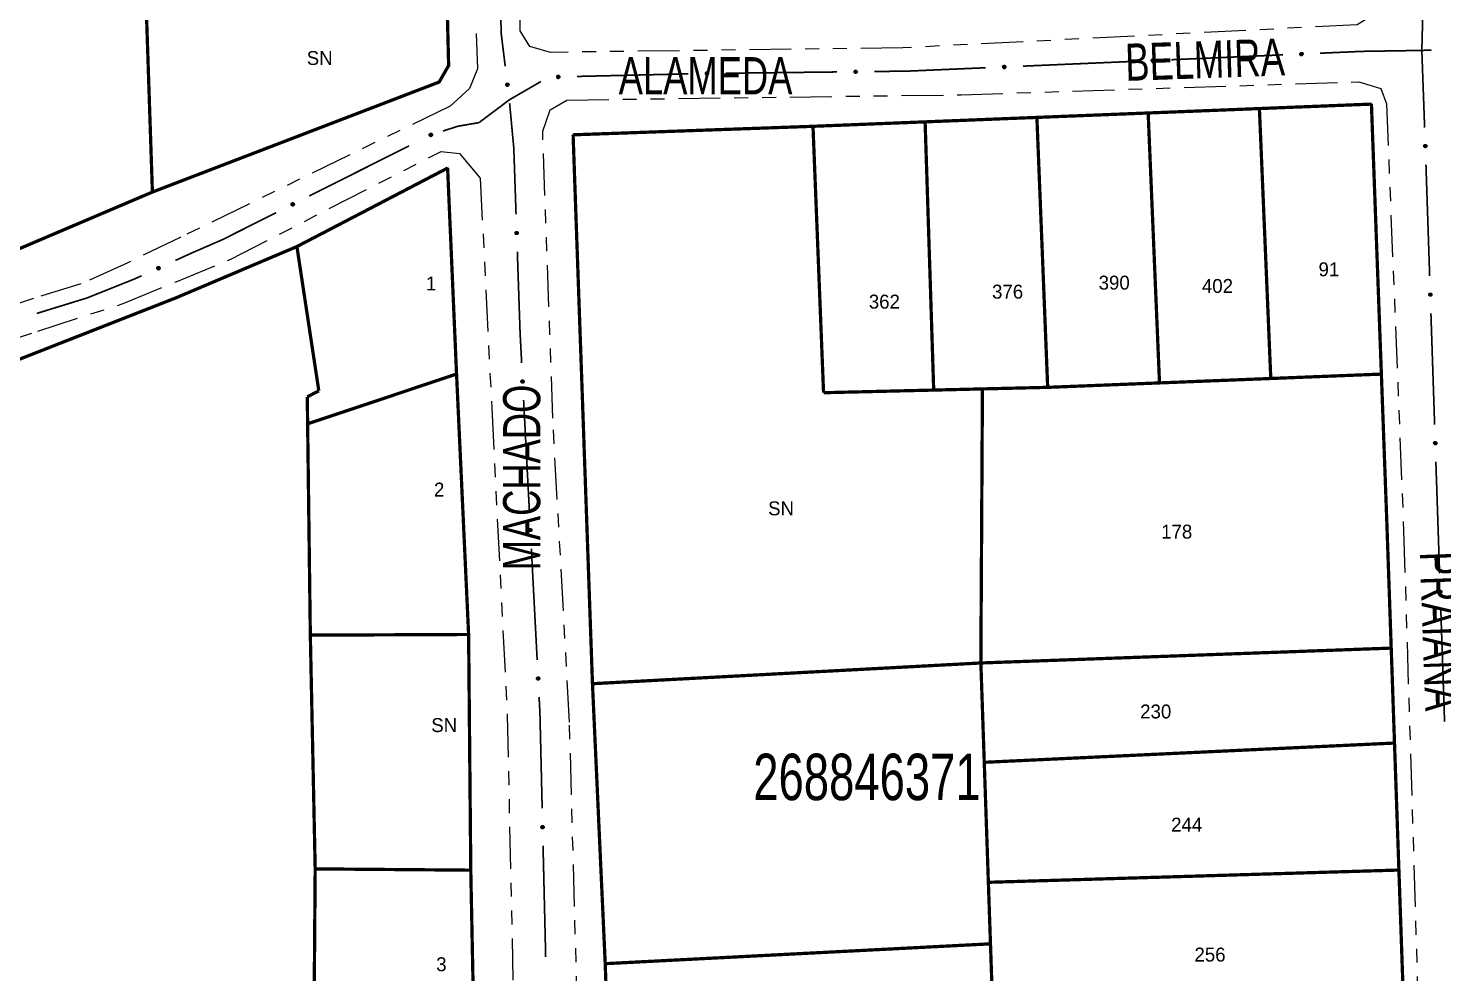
# Model space of a CAD drawing. Extents: x 205807 to 207855, y 4874692 to 4876446.
# Drawn here: x 206106 to 206258.1, y 4875666.2 to 4875767.8 of the extents above; entities that cross this region are included whole.
import ezdxf
from ezdxf.enums import TextEntityAlignment as Align

# ---------------------------------------------------------------- set-up
doc = ezdxf.new("R2010")
doc.units = 0
doc.header["$LTSCALE"] = 1.5
doc.header["$MEASUREMENT"] = 0
doc.linetypes.add('TRACO_25', pattern=[8, 3, -1, 1, -1, 1, -1])
for name, color, linetype in [('CD_MALHA_LOTES', 7, 'CONTINUOUS'), ('CD_TXT_QUADRA', 7, 'CONTINUOUS'), ('RU-QUADRA', 210, 'CONTINUOUS'), ('SV-EIXO-RUA-N-PAV', 6, 'CONTINUOUS'), ('SV-RUA-NAO-PAV', 7, 'CONTINUOUS'), ('SV-TXT-RUA-N-PAV', 7, 'CONTINUOUS'), ('Th_NmrPort', 1, 'CONTINUOUS')]:
    doc.layers.add(name, color=color, linetype=linetype)
doc.styles.add('ARIAL', font='ARIAL.SHX')

msp = doc.modelspace()

# ---------------------------------------------------------------- linework, layer by layer
at = {"layer": 'CD_MALHA_LOTES', "linetype": 'Continuous', "const_width": 0.35, "flags": 128}
for points in [[(206119.320494, 4875750.214521), (206150.171825, 4875762.052282), (206151.19313, 4875763.82789), (206150.984742, 4875772.294215)], [(206118.638946, 4875770.665613), (206119.320494, 4875750.214521)], [(206214.48461, 4875758.24867), (206226.456952, 4875758.724909)], [(206226.456952, 4875758.724909), (206238.425545, 4875759.200998)], [(206227.676951, 4875729.673945), (206226.456952, 4875758.724909)], [(206238.425545, 4875759.200998), (206250.478416, 4875759.680439)], [(206239.64997, 4875730.149595), (206238.425545, 4875759.200998)], [(206250.478416, 4875759.680439), (206251.548456, 4875730.622283)], [(206164.58472, 4875756.375227), (206190.395829, 4875757.290462)], [(206190.395829, 4875757.290462), (206202.459074, 4875757.770316)], [(206191.532007, 4875728.618691), (206190.395829, 4875757.290462)], [(206202.459074, 4875757.770316), (206214.48461, 4875758.24867)], [(206203.382523, 4875728.902396), (206202.459074, 4875757.770316)], [(206215.645609, 4875729.195978), (206214.48461, 4875758.24867)], [(206166.668172, 4875697.300859), (206164.58472, 4875756.375227)], [(206134.869237, 4875744.348558), (206151.08224, 4875752.797536)], [(206151.08224, 4875752.797536), (206152.044547, 4875730.627893)], [(206119.320494, 4875750.214521), (206104.922575, 4875744.083114)], [(206060.90517, 4875720.192809), (206100.859491, 4875730.591392), (206121.833457, 4875738.820981), (206134.869237, 4875744.348558)], [(206137.22658, 4875728.819089), (206134.869237, 4875744.348558)], [(206136.021554, 4875725.270223), (206152.044547, 4875730.627893)], [(206152.044547, 4875730.627893), (206153.342571, 4875702.596802)], [(206239.64997, 4875730.149595), (206227.676951, 4875729.673945)], [(206251.548456, 4875730.622283), (206239.64997, 4875730.149595)], [(206251.548456, 4875730.622283), (206252.11467, 4875715.246105)], [(206135.984366, 4875728.174698), (206137.22658, 4875728.819089)], [(206203.382523, 4875728.902396), (206191.532007, 4875728.618691)], [(206208.624554, 4875729.027892), (206203.382523, 4875728.902396)], [(206208.456252, 4875699.531268), (206208.624554, 4875729.027892)], [(206208.624554, 4875729.027892), (206215.645609, 4875729.195978)], [(206227.676951, 4875729.673945), (206215.645609, 4875729.195978)], [(206136.021554, 4875725.270223), (206135.984366, 4875728.174698)], [(206136.312739, 4875702.528392), (206136.021554, 4875725.270223)], [(206252.11467, 4875715.246105), (206252.351888, 4875708.503226), (206252.607131, 4875701.13204)], [(206136.312739, 4875702.528392), (206153.342571, 4875702.596802)], [(206136.834541, 4875677.370325), (206136.312739, 4875702.528392)], [(206153.342571, 4875702.596802), (206153.575698, 4875677.231455)], [(206252.607131, 4875701.13204), (206208.456252, 4875699.531268)], [(206252.607131, 4875701.13204), (206252.960994, 4875690.912841)], [(206166.668172, 4875697.300859), (206208.456252, 4875699.531268)], [(206208.82216, 4875688.840262), (206208.456252, 4875699.531268)], [(206168.040344, 4875667.169131), (206166.668172, 4875697.300859)], [(206208.82216, 4875688.840262), (206252.960994, 4875690.912841)], [(206252.960994, 4875690.912841), (206253.434299, 4875677.244248)], [(206209.264186, 4875675.925264), (206208.82216, 4875688.840262)], [(206136.646247, 4875652.976663), (206136.834541, 4875677.370325)], [(206136.834541, 4875677.370325), (206153.575698, 4875677.231455)], [(206153.575698, 4875677.231455), (206154.057404, 4875653.055329)], [(206209.264186, 4875675.925264), (206253.434299, 4875677.244248)], [(206253.434299, 4875677.244248), (206253.899395, 4875663.812715)], [(206209.490803, 4875669.304028), (206209.264186, 4875675.925264)], [(206168.040344, 4875667.169131), (206209.490803, 4875669.304028)], [(206209.721286, 4875662.569853), (206209.490803, 4875669.304028)], [(206169.102374, 4875637.342458), (206168.040344, 4875667.169131)]]:
    msp.add_lwpolyline(points, dxfattribs=at)
at = {"layer": 'RU-QUADRA', "linetype": 'Continuous', "const_width": 0.18, "flags": 128}
for points in [[(206046.741156, 4875791.189787), (206064.114858, 4875733.888675), (206082.82803, 4875738.639739), (206091.459368, 4875740.240719), (206096.02399, 4875741.352863), (206104.922575, 4875744.083114), (206119.320494, 4875750.214521), (206150.171825, 4875762.052282), (206151.19313, 4875763.82789), (206150.984742, 4875772.294215)], [(206254.50237, 4875650.571383), (206253.434299, 4875677.244248), (206252.351888, 4875708.503226), (206252.11467, 4875715.246105), (206251.548456, 4875730.622283), (206250.478416, 4875759.680439), (206238.425545, 4875759.200998), (206226.456952, 4875758.724909), (206202.459074, 4875757.770316), (206190.395829, 4875757.290462), (206164.58472, 4875756.375227), (206166.668172, 4875697.300859), (206168.040344, 4875667.169131), (206169.102374, 4875637.342458)], [(206100.859491, 4875730.591392), (206121.833457, 4875738.820981), (206134.869237, 4875744.348558), (206151.08224, 4875752.797536), (206152.044547, 4875730.627893), (206153.342571, 4875702.596802), (206153.575698, 4875677.231455), (206154.057404, 4875653.055329), (206154.558109, 4875627.925653), (206155.956817, 4875603.914082), (206156.328089, 4875594.532211), (206157.045344, 4875578.959749), (206138.234843, 4875578.084842), (206026.392565, 4875571.960493)]]:
    msp.add_lwpolyline(points, dxfattribs=at)
at = {"layer": 'SV-EIXO-RUA-N-PAV', "const_width": 0.18}
for points in [[(206156.847168, 4875767.31151), (206156.653385, 4875775.724924)], [(206255.997687, 4875769.154581), (206255.919792, 4875766.155593)], [(206156.917718, 4875766.73143), (206156.847168, 4875767.31151)], [(206157.279914, 4875763.753375), (206156.917718, 4875766.73143)], [(206228.962431, 4875764.455215), (206240.950855, 4875764.98218)], [(206244.946996, 4875765.157835), (206248.943138, 4875765.33349)], [(206248.943138, 4875765.33349), (206249.46027, 4875765.356219)], [(206249.46027, 4875765.356219), (206254.94193, 4875765.444365)], [(206254.94193, 4875765.444365), (206255.901719, 4875765.459793)], [(206255.919792, 4875766.155593), (206255.901719, 4875765.459793)], [(206255.901719, 4875765.459793), (206256.941289, 4875765.492594)], [(206255.901719, 4875765.459793), (206256.201666, 4875757.161246)], [(206200.563175, 4875763.230259), (206208.98101, 4875763.593344)], [(206212.977295, 4875763.765715), (206224.966148, 4875764.282829)], [(206157.719524, 4875760.138803), (206161.122487, 4875762.11127)], [(206164.994015, 4875762.657016), (206176.990771, 4875762.936014)], [(206180.99018, 4875763.001), (206192.989357, 4875763.141552)], [(206196.989082, 4875763.188402), (206199.988877, 4875763.22354)], [(206199.988877, 4875763.22354), (206200.563175, 4875763.230259)], [(206154.468482, 4875757.689876), (206157.66624, 4875760.098666)], [(206157.66624, 4875760.098666), (206157.719524, 4875760.138803)], [(206158.204166, 4875754.95313), (206157.752911, 4875759.781566)], [(206151.538328, 4875757.088118), (206152.213675, 4875757.303338)], [(206152.213675, 4875757.303338), (206153.486299, 4875757.521502)], [(206153.486299, 4875757.521502), (206154.468482, 4875757.689876)], [(206150.58554, 4875756.784482), (206151.538328, 4875757.088118)], [(206136.209946, 4875749.795399), (206146.930721, 4875755.186593)], [(206158.209291, 4875754.802694), (206158.204166, 4875754.95313)], [(206158.447595, 4875747.806752), (206158.209291, 4875754.802694)], [(206256.344482, 4875753.163799), (206256.744815, 4875741.170478)], [(206126.863205, 4875745.09517), (206132.636354, 4875747.998334)], [(206126.369754, 4875744.880843), (206126.863205, 4875745.09517)], [(206121.797126, 4875742.858589), (206123.618502, 4875743.68478)], [(206123.618502, 4875743.68478), (206123.674264, 4875743.710074)], [(206123.674264, 4875743.710074), (206126.369754, 4875744.880843)], [(206158.882666, 4875735.034329), (206158.583769, 4875743.809071)], [(206112.271384, 4875738.813922), (206117.240141, 4875740.801426)], [(206117.240141, 4875740.801426), (206117.425228, 4875740.87546)], [(206117.425228, 4875740.87546), (206118.154375, 4875741.206207)], [(206107.053117, 4875737.203346), (206111.651742, 4875738.622675)], [(206111.651742, 4875738.622675), (206112.271384, 4875738.813922)], [(206106.875285, 4875737.14447), (206107.053117, 4875737.203346)], [(206256.878259, 4875737.172705), (206257.278593, 4875725.179384)], [(206158.894142, 4875734.814459), (206158.882666, 4875735.034329)], [(206159.050512, 4875731.818537), (206158.894142, 4875734.814459)], [(206159.88449, 4875715.840287), (206159.259007, 4875727.823975)], [(206257.412037, 4875721.181611), (206257.812371, 4875709.188291)], [(206160.718467, 4875699.862037), (206160.092984, 4875711.845724)], [(206257.945815, 4875705.190517), (206258.012537, 4875703.19163)], [(206258.012537, 4875703.19163), (206258.014686, 4875703.127264)], [(206258.014686, 4875703.127264), (206258.347198, 4875693.197232)], [(206161.015092, 4875694.178978), (206160.926962, 4875695.867474)], [(206161.022376, 4875693.869858), (206161.015092, 4875694.178978)], [(206161.257951, 4875683.872633), (206161.022376, 4875693.869858)], [(206161.634872, 4875667.877074), (206161.352181, 4875679.873743)]]:
    msp.add_lwpolyline(points, dxfattribs=at)
at = {"layer": 'SV-EIXO-RUA-N-PAV'}
for points in [[(206242.80055, 4875765.173673), (206242.833067, 4875765.210206), (206242.868484, 4875765.234955), (206242.903965, 4875765.247095), (206242.938116, 4875765.249647), (206242.973348, 4875765.248323), (206243.008575, 4875765.239151), (206243.045418, 4875765.220311), (206243.082295, 4875765.187949), (206243.105263, 4875765.150001), (206243.119026, 4875765.115852), (206243.123738, 4875765.080395), (206243.121878, 4875765.04619), (206243.111141, 4875765.009914), (206243.091683, 4875764.972764), (206243.058245, 4875764.93647), (206243.023356, 4875764.912445), (206242.988729, 4875764.901604), (206242.953053, 4875764.897093), (206242.9171, 4875764.898876), (206242.882572, 4875764.908078), (206242.845203, 4875764.927736), (206242.809819, 4875764.961215), (206242.785459, 4875764.995738), (206242.774135, 4875765.030204), (206242.770484, 4875765.065428), (206242.771383, 4875765.100781), (206242.779128, 4875765.136576), (206242.80055, 4875765.173673)], [(206210.830862, 4875763.783316), (206210.863409, 4875763.819823), (206210.898847, 4875763.844543), (206210.934338, 4875763.856654), (206210.968491, 4875763.859178), (206211.003722, 4875763.857825), (206211.038941, 4875763.848624), (206211.075768, 4875763.829753), (206211.112618, 4875763.797361), (206211.135556, 4875763.759394), (206211.149291, 4875763.725234), (206211.153973, 4875763.689773), (206211.152085, 4875763.65557), (206211.141318, 4875763.619302), (206211.12183, 4875763.582168), (206211.088362, 4875763.545902), (206211.053454, 4875763.521906), (206211.018817, 4875763.511093), (206210.983137, 4875763.506611), (206210.947186, 4875763.508424), (206210.912666, 4875763.517655), (206210.875313, 4875763.537343), (206210.839956, 4875763.570851), (206210.815625, 4875763.605395), (206210.804329, 4875763.63987), (206210.800707, 4875763.675096), (206210.801635, 4875763.710449), (206210.80941, 4875763.746238), (206210.830862, 4875763.783316)], [(206226.815999, 4875764.472801), (206226.848546, 4875764.509308), (206226.883984, 4875764.534028), (206226.919475, 4875764.546139), (206226.953628, 4875764.548663), (206226.988859, 4875764.54731), (206227.024078, 4875764.538109), (206227.060905, 4875764.519238), (206227.097756, 4875764.486846), (206227.120693, 4875764.448879), (206227.134428, 4875764.41472), (206227.13911, 4875764.379258), (206227.137222, 4875764.345055), (206227.126455, 4875764.308788), (206227.106967, 4875764.271653), (206227.073499, 4875764.235387), (206227.038591, 4875764.211391), (206227.003954, 4875764.200578), (206226.968274, 4875764.196096), (206226.932323, 4875764.197909), (206226.897803, 4875764.20714), (206226.86045, 4875764.226829), (206226.825093, 4875764.260336), (206226.800762, 4875764.29488), (206226.789466, 4875764.329355), (206226.785845, 4875764.364582), (206226.786772, 4875764.399934), (206226.794547, 4875764.435723), (206226.815999, 4875764.472801)], [(206157.429449, 4875761.612085), (206157.39052, 4875761.641691), (206157.363116, 4875761.675097), (206157.34828, 4875761.709538), (206157.343105, 4875761.743391), (206157.341711, 4875761.77862), (206157.348143, 4875761.814449), (206157.364089, 4875761.852633), (206157.393515, 4875761.891893), (206157.429581, 4875761.917716), (206157.462568, 4875761.934068), (206157.497557, 4875761.941497), (206157.531803, 4875761.942277), (206157.568799, 4875761.934366), (206157.607338, 4875761.917828), (206157.646099, 4875761.887284), (206157.67274, 4875761.85435), (206157.686216, 4875761.82066), (206157.693461, 4875761.785437), (206157.694453, 4875761.749454), (206157.687937, 4875761.71432), (206157.671216, 4875761.675548), (206157.640562, 4875761.63769), (206157.608017, 4875761.610744), (206157.574526, 4875761.596798), (206157.539688, 4875761.590446), (206157.50437, 4875761.588618), (206157.468086, 4875761.593584), (206157.429449, 4875761.612085)], [(206162.848355, 4875762.717227), (206162.88162, 4875762.75308), (206162.917542, 4875762.777092), (206162.953266, 4875762.788495), (206162.987462, 4875762.790341), (206163.02266, 4875762.788289), (206163.057689, 4875762.77839), (206163.094135, 4875762.758792), (206163.130334, 4875762.725675), (206163.152514, 4875762.68726), (206163.165568, 4875762.652835), (206163.169545, 4875762.617288), (206163.166979, 4875762.583129), (206163.155494, 4875762.547082), (206163.135272, 4875762.510342), (206163.101091, 4875762.474747), (206163.065713, 4875762.451449), (206163.030869, 4875762.441326), (206162.995107, 4875762.437553), (206162.959198, 4875762.440079), (206162.924868, 4875762.449994), (206162.887914, 4875762.47042), (206162.853229, 4875762.504623), (206162.829588, 4875762.539643), (206162.818979, 4875762.574335), (206162.816058, 4875762.609627), (206162.817687, 4875762.644954), (206162.826171, 4875762.680581), (206162.848355, 4875762.717227)], [(206178.845357, 4875763.085965), (206178.879034, 4875763.121432), (206178.91523, 4875763.145028), (206178.951084, 4875763.156018), (206178.985299, 4875763.157469), (206179.02047, 4875763.155011), (206179.055383, 4875763.144709), (206179.0916, 4875763.124692), (206179.127416, 4875763.091159), (206179.14915, 4875763.052491), (206179.161806, 4875763.017917), (206179.165373, 4875762.982326), (206179.162412, 4875762.948199), (206179.150512, 4875762.912288), (206179.129868, 4875762.875783), (206179.095278, 4875762.840586), (206179.059634, 4875762.817697), (206179.024675, 4875762.807976), (206178.988872, 4875762.804617), (206178.952995, 4875762.807557), (206178.918782, 4875762.817867), (206178.882065, 4875762.838718), (206178.847778, 4875762.873319), (206178.824543, 4875762.908609), (206178.814334, 4875762.943422), (206178.811821, 4875762.978745), (206178.813857, 4875763.014051), (206178.822752, 4875763.049578), (206178.845357, 4875763.085965)], [(206194.84426, 4875763.273367), (206194.877936, 4875763.308834), (206194.914133, 4875763.33243), (206194.949986, 4875763.34342), (206194.984202, 4875763.344871), (206195.019373, 4875763.342413), (206195.054286, 4875763.332111), (206195.090503, 4875763.312094), (206195.126318, 4875763.278561), (206195.148052, 4875763.239893), (206195.160708, 4875763.205319), (206195.164275, 4875763.169728), (206195.161315, 4875763.135601), (206195.149415, 4875763.099689), (206195.128771, 4875763.063185), (206195.094181, 4875763.027988), (206195.058536, 4875763.005098), (206195.023578, 4875762.995378), (206194.987775, 4875762.992019), (206194.951898, 4875762.994959), (206194.917685, 4875763.005269), (206194.880968, 4875763.02612), (206194.84668, 4875763.060721), (206194.823445, 4875763.096011), (206194.813237, 4875763.130824), (206194.810723, 4875763.166147), (206194.81276, 4875763.201453), (206194.821654, 4875763.23698), (206194.84426, 4875763.273367)], [(206149.112105, 4875756.430461), (206149.133937, 4875756.474226), (206149.16165, 4875756.507375), (206149.192722, 4875756.528371), (206149.225017, 4875756.539765), (206149.259369, 4875756.5477), (206149.295769, 4875756.54806), (206149.336256, 4875756.539509), (206149.380313, 4875756.517917), (206149.412405, 4875756.487296), (206149.434619, 4875756.457935), (206149.448439, 4875756.424943), (206149.455589, 4875756.391442), (206149.454711, 4875756.35362), (206149.445646, 4875756.312675), (206149.422862, 4875756.2689), (206149.39547, 4875756.236587), (206149.364883, 4875756.217068), (206149.331627, 4875756.203385), (206149.296459, 4875756.195704), (206149.260727, 4875756.195557), (206149.219517, 4875756.204759), (206149.176609, 4875756.227819), (206149.144069, 4875756.254772), (206149.124126, 4875756.285077), (206149.111392, 4875756.31812), (206149.103014, 4875756.352478), (206149.101129, 4875756.389053), (206149.112105, 4875756.430461)], [(206256.378727, 4875755.310114), (206256.415006, 4875755.277313), (206256.439478, 4875755.241704), (206256.45134, 4875755.206129), (206256.453626, 4875755.17196), (206256.452027, 4875755.136739), (206256.442581, 4875755.101585), (206256.423454, 4875755.06489), (206256.390806, 4875755.028267), (206256.35268, 4875755.005595), (206256.318425, 4875754.992099), (206256.282932, 4875754.987664), (206256.248743, 4875754.98979), (206256.212551, 4875755.00081), (206256.175554, 4875755.020557), (206256.139522, 4875755.054277), (206256.11577, 4875755.089352), (206256.105199, 4875755.124063), (206256.100966, 4875755.159773), (206256.103029, 4875755.195711), (206256.112501, 4875755.230166), (206256.13245, 4875755.267381), (206256.166203, 4875755.302503), (206256.200916, 4875755.326592), (206256.235469, 4875755.337648), (206256.27072, 4875755.341023), (206256.306066, 4875755.339849), (206256.341799, 4875755.331825), (206256.378727, 4875755.310114)], [(206134.24533, 4875748.930661), (206134.260031, 4875748.977308), (206134.282203, 4875749.014393), (206134.309599, 4875749.040001), (206134.339708, 4875749.056317), (206134.372392, 4875749.06954), (206134.408285, 4875749.075602), (206134.449612, 4875749.073506), (206134.496509, 4875749.059088), (206134.533006, 4875749.033877), (206134.559548, 4875749.008362), (206134.57837, 4875748.977945), (206134.590684, 4875748.94598), (206134.595747, 4875748.908488), (206134.593214, 4875748.866627), (206134.577575, 4875748.819822), (206134.555588, 4875748.783614), (206134.528439, 4875748.759541), (206134.497741, 4875748.740812), (206134.464212, 4875748.727712), (206134.428944, 4875748.721965), (206134.386801, 4875748.724592), (206134.340809, 4875748.74064), (206134.304446, 4875748.762157), (206134.279997, 4875748.78896), (206134.26224, 4875748.819599), (206134.248578, 4875748.852218), (206134.240983, 4875748.888045), (206134.24533, 4875748.930661)], [(206158.410557, 4875745.660566), (206158.374347, 4875745.693443), (206158.349949, 4875745.729103), (206158.33816, 4875745.764702), (206158.335945, 4875745.798877), (206158.337617, 4875745.834094), (206158.347137, 4875745.869228), (206158.36634, 4875745.905883), (206158.399064, 4875745.942439), (206158.437237, 4875745.965031), (206158.47152, 4875745.978456), (206158.507022, 4875745.982817), (206158.541207, 4875745.98062), (206158.577376, 4875745.969525), (206158.614332, 4875745.949701), (206158.650293, 4875745.915906), (206158.673973, 4875745.880782), (206158.684471, 4875745.846049), (206158.68863, 4875745.81033), (206158.686492, 4875745.774396), (206158.676948, 4875745.739961), (206158.656922, 4875745.702788), (206158.623096, 4875745.667736), (206158.588333, 4875745.643719), (206158.553757, 4875745.632735), (206158.518499, 4875745.629433), (206158.483156, 4875745.630681), (206158.44744, 4875745.638779), (206158.410557, 4875745.660566)], [(206119.799429, 4875742.073294), (206119.815987, 4875742.119314), (206119.839628, 4875742.15548), (206119.868029, 4875742.179969), (206119.898768, 4875742.195066), (206119.931955, 4875742.206968), (206119.968062, 4875742.211586), (206120.009272, 4875742.207835), (206120.055553, 4875742.191549), (206120.09101, 4875742.164896), (206120.116509, 4875742.138337), (206120.134096, 4875742.10719), (206120.145119, 4875742.074757), (206120.148675, 4875742.037093), (206120.144466, 4875741.995367), (206120.126964, 4875741.949226), (206120.103543, 4875741.913928), (206120.075451, 4875741.890963), (206120.044027, 4875741.87348), (206120.01, 4875741.861735), (206119.97453, 4875741.857406), (206119.932527, 4875741.861719), (206119.887214, 4875741.879598), (206119.851743, 4875741.902555), (206119.828388, 4875741.930317), (206119.811873, 4875741.961642), (206119.79953, 4875741.994783), (206119.793377, 4875742.030886), (206119.799429, 4875742.073294)], [(206256.916763, 4875739.318864), (206256.952951, 4875739.285963), (206256.977325, 4875739.250287), (206256.989089, 4875739.214679), (206256.991281, 4875739.180503), (206256.989584, 4875739.145287), (206256.980041, 4875739.110159), (206256.960813, 4875739.073517), (206256.928063, 4875739.036984), (206256.889875, 4875739.014418), (206256.855583, 4875739.001016), (206256.820078, 4875738.99668), (206256.785895, 4875738.9989), (206256.749734, 4875739.01002), (206256.712791, 4875739.029869), (206256.676853, 4875739.063689), (206256.653197, 4875739.098829), (206256.642722, 4875739.133569), (206256.638588, 4875739.169291), (206256.640751, 4875739.205223), (206256.650317, 4875739.239651), (206256.670369, 4875739.276811), (206256.704219, 4875739.31184), (206256.738998, 4875739.335833), (206256.773582, 4875739.346793), (206256.808842, 4875739.350071), (206256.844184, 4875739.3488), (206256.879895, 4875739.340677), (206256.916763, 4875739.318864)], [(206159.052318, 4875729.672033), (206159.015519, 4875729.704249), (206158.990479, 4875729.739461), (206158.978048, 4875729.774841), (206158.975215, 4875729.80897), (206158.97625, 4875729.844212), (206158.985132, 4875729.879513), (206159.003669, 4875729.916509), (206159.035726, 4875729.953651), (206159.073484, 4875729.976931), (206159.107518, 4875729.990974), (206159.142936, 4875729.995977), (206159.177155, 4875729.994398), (206159.213518, 4875729.983959), (206159.250827, 4875729.964808), (206159.287394, 4875729.931669), (206159.311705, 4875729.896979), (206159.322831, 4875729.862442), (206159.327635, 4875729.826804), (206159.326147, 4875729.790837), (206159.317229, 4875729.756235), (206159.297879, 4875729.718706), (206159.264692, 4875729.683048), (206159.23037, 4875729.658405), (206159.195998, 4875729.646798), (206159.160806, 4875729.642858), (206159.125446, 4875729.643466), (206159.089589, 4875729.650917), (206159.052318, 4875729.672033)], [(206257.450541, 4875723.327771), (206257.486729, 4875723.29487), (206257.511103, 4875723.259193), (206257.522867, 4875723.223585), (206257.525058, 4875723.18941), (206257.523362, 4875723.154193), (206257.513819, 4875723.119065), (206257.494591, 4875723.082424), (206257.461841, 4875723.045891), (206257.423653, 4875723.023324), (206257.389361, 4875723.009923), (206257.353856, 4875723.005586), (206257.319672, 4875723.007807), (206257.283511, 4875723.018926), (206257.246569, 4875723.038775), (206257.21063, 4875723.072595), (206257.186975, 4875723.107735), (206257.1765, 4875723.142475), (206257.172366, 4875723.178197), (206257.174529, 4875723.214129), (206257.184095, 4875723.248558), (206257.204147, 4875723.285717), (206257.237997, 4875723.320746), (206257.272776, 4875723.34474), (206257.30736, 4875723.355699), (206257.34262, 4875723.358978), (206257.377962, 4875723.357706), (206257.413673, 4875723.349583), (206257.450541, 4875723.327771)], [(206159.886295, 4875713.693783), (206159.849496, 4875713.725998), (206159.824457, 4875713.761211), (206159.812026, 4875713.796591), (206159.809193, 4875713.83072), (206159.810227, 4875713.865962), (206159.819109, 4875713.901263), (206159.837646, 4875713.938259), (206159.869704, 4875713.975401), (206159.907462, 4875713.99868), (206159.941496, 4875714.012723), (206159.976913, 4875714.017726), (206160.011132, 4875714.016148), (206160.047496, 4875714.005709), (206160.084805, 4875713.986558), (206160.121372, 4875713.953419), (206160.145683, 4875713.918729), (206160.156808, 4875713.884192), (206160.161612, 4875713.848553), (206160.160125, 4875713.812587), (206160.151206, 4875713.777985), (206160.131856, 4875713.740456), (206160.09867, 4875713.704797), (206160.064348, 4875713.680155), (206160.029976, 4875713.668547), (206159.994783, 4875713.664608), (206159.959424, 4875713.665215), (206159.923567, 4875713.672667), (206159.886295, 4875713.693783)], [(206257.984319, 4875707.336677), (206258.020507, 4875707.303776), (206258.04488, 4875707.268099), (206258.056645, 4875707.232492), (206258.058836, 4875707.198316), (206258.05714, 4875707.1631), (206258.047597, 4875707.127972), (206258.028368, 4875707.09133), (206257.995619, 4875707.054797), (206257.95743, 4875707.03223), (206257.923138, 4875707.018829), (206257.887633, 4875707.014492), (206257.85345, 4875707.016713), (206257.817289, 4875707.027833), (206257.780346, 4875707.047681), (206257.744408, 4875707.081501), (206257.720753, 4875707.116641), (206257.710278, 4875707.151381), (206257.706144, 4875707.187103), (206257.708306, 4875707.223035), (206257.717873, 4875707.257464), (206257.737925, 4875707.294623), (206257.771775, 4875707.329652), (206257.806554, 4875707.353646), (206257.841137, 4875707.364606), (206257.876398, 4875707.367884), (206257.91174, 4875707.366612), (206257.947451, 4875707.358489), (206257.984319, 4875707.336677)], [(206160.720273, 4875697.715532), (206160.683473, 4875697.747748), (206160.658434, 4875697.782961), (206160.646003, 4875697.818341), (206160.64317, 4875697.85247), (206160.644205, 4875697.887711), (206160.653087, 4875697.923012), (206160.671624, 4875697.960009), (206160.703681, 4875697.99715), (206160.741439, 4875698.02043), (206160.775473, 4875698.034473), (206160.810891, 4875698.039476), (206160.84511, 4875698.037897), (206160.881473, 4875698.027459), (206160.918782, 4875698.008307), (206160.955349, 4875697.975168), (206160.97966, 4875697.940478), (206160.990786, 4875697.905941), (206160.99559, 4875697.870303), (206160.994102, 4875697.834337), (206160.985184, 4875697.799735), (206160.965834, 4875697.762205), (206160.932647, 4875697.726547), (206160.898325, 4875697.701905), (206160.863953, 4875697.690297), (206160.828761, 4875697.686357), (206160.793401, 4875697.686965), (206160.757544, 4875697.694416), (206160.720273, 4875697.715532)], [(206161.198401, 4875681.726955), (206161.162538, 4875681.760209), (206161.138515, 4875681.796123), (206161.1271, 4875681.831844), (206161.125244, 4875681.86604), (206161.127286, 4875681.901238), (206161.137173, 4875681.93627), (206161.15676, 4875681.972722), (206161.189866, 4875682.008932), (206161.228274, 4875682.031123), (206161.262696, 4875682.044187), (206161.298242, 4875682.048176), (206161.332401, 4875682.04562), (206161.368452, 4875682.034146), (206161.405198, 4875682.013936), (206161.440803, 4875681.979765), (206161.464113, 4875681.944394), (206161.474246, 4875681.909553), (206161.47803, 4875681.873793), (206161.475515, 4875681.837883), (206161.465611, 4875681.803551), (206161.445196, 4875681.766589), (206161.411004, 4875681.731894), (206161.375991, 4875681.708243), (206161.341302, 4875681.697623), (206161.306011, 4875681.694691), (206161.270683, 4875681.696309), (206161.235054, 4875681.704782), (206161.198401, 4875681.726955)]]:
    msp.add_lwpolyline(points, close=True, dxfattribs=at)
for points in [[(206242.770484, 4875765.065428), (206243.119026, 4875765.115852)], [(206242.771383, 4875765.100781), (206243.105263, 4875765.150001)], [(206242.774135, 4875765.030204), (206243.123738, 4875765.080395)], [(206242.774669, 4875765.084366), (206243.107097, 4875765.13449)], [(206242.774924, 4875765.047499), (206243.11974, 4875765.095436)], [(206242.779128, 4875765.136576), (206243.082295, 4875765.187949)], [(206242.779987, 4875765.118745), (206243.08918, 4875765.169214)], [(206242.783298, 4875765.012355), (206243.119815, 4875765.062659)], [(206242.785459, 4875764.995738), (206243.121878, 4875765.04619)], [(206242.790758, 4875765.153365), (206243.060418, 4875765.202096)], [(206242.799851, 4875764.977571), (206243.11183, 4875765.026796)], [(206242.80055, 4875765.173673), (206243.045418, 4875765.220311)], [(206242.809819, 4875764.961215), (206243.111141, 4875765.009914)], [(206242.819071, 4875765.192853), (206243.019627, 4875765.228985)], [(206242.83128, 4875764.946172), (206243.098393, 4875764.990694)], [(206242.833067, 4875765.210206), (206243.008575, 4875765.239151)], [(206242.845203, 4875764.927736), (206243.091683, 4875764.972764)], [(206242.853196, 4875765.224401), (206242.982161, 4875765.242363)], [(206242.868484, 4875765.234955), (206242.973348, 4875765.248323)], [(206210.800707, 4875763.675096), (206211.149291, 4875763.725234)], [(206210.801635, 4875763.710449), (206211.135556, 4875763.759394)], [(206210.804329, 4875763.63987), (206211.153973, 4875763.689773)], [(206210.804908, 4875763.694031), (206211.137376, 4875763.743882)], [(206210.805132, 4875763.657164), (206211.149988, 4875763.704818)], [(206210.80941, 4875763.746238), (206211.112618, 4875763.797361)], [(206210.810254, 4875763.728406), (206211.119488, 4875763.778621)], [(206210.813477, 4875763.622013), (206211.150036, 4875763.672041)], [(206210.815625, 4875763.605395), (206211.152085, 4875763.65557)], [(206210.821053, 4875763.763017), (206211.090753, 4875763.811526)], [(206210.830002, 4875763.587215), (206211.142022, 4875763.636184)], [(206210.830862, 4875763.783316), (206211.075768, 4875763.829753)], [(206210.839956, 4875763.570851), (206211.141318, 4875763.619302)], [(206210.849398, 4875763.802481), (206211.049984, 4875763.838449)], [(206210.861405, 4875763.555791), (206211.128555, 4875763.600093)], [(206210.863409, 4875763.819823), (206211.038941, 4875763.848624)], [(206210.875313, 4875763.537343), (206211.12183, 4875763.582168)], [(206210.883549, 4875763.834002), (206211.012529, 4875763.851857)], [(206210.898847, 4875763.844543), (206211.003722, 4875763.857825)], [(206210.899389, 4875763.530114), (206211.097365, 4875763.563237)], [(206210.912666, 4875763.517655), (206211.088362, 4875763.545902)], [(206210.934234, 4875763.513861), (206211.064519, 4875763.533139)], [(206210.947186, 4875763.508424), (206211.053454, 4875763.521906)], [(206226.785845, 4875764.364582), (206227.134428, 4875764.41472)], [(206226.786772, 4875764.399934), (206227.120693, 4875764.448879)], [(206226.789466, 4875764.329355), (206227.13911, 4875764.379258)], [(206226.790045, 4875764.383516), (206227.122514, 4875764.433367)], [(206226.790269, 4875764.346649), (206227.135125, 4875764.394303)], [(206226.794547, 4875764.435723), (206227.097756, 4875764.486846)], [(206226.795391, 4875764.417891), (206227.104626, 4875764.468106)], [(206226.798614, 4875764.311498), (206227.135173, 4875764.361526)], [(206226.800762, 4875764.29488), (206227.137222, 4875764.345055)], [(206226.80619, 4875764.452502), (206227.075891, 4875764.501011)], [(206226.815139, 4875764.276701), (206227.127159, 4875764.325669)], [(206226.815999, 4875764.472801), (206227.060905, 4875764.519238)], [(206226.825093, 4875764.260336), (206227.126455, 4875764.308788)], [(206226.834536, 4875764.491966), (206227.035121, 4875764.527934)], [(206226.846542, 4875764.245276), (206227.113692, 4875764.289578)], [(206226.848546, 4875764.509308), (206227.024078, 4875764.538109)], [(206226.86045, 4875764.226829), (206227.106967, 4875764.271653)], [(206226.868687, 4875764.523487), (206226.997667, 4875764.541342)], [(206226.883984, 4875764.534028), (206226.988859, 4875764.54731)], [(206226.884526, 4875764.219599), (206227.082503, 4875764.252722)], [(206226.897803, 4875764.20714), (206227.073499, 4875764.235387)], [(206226.919372, 4875764.203346), (206227.049656, 4875764.222624)], [(206226.932323, 4875764.197909), (206227.038591, 4875764.211391)], [(206242.869285, 4875764.920526), (206243.067234, 4875764.953812)], [(206242.882572, 4875764.908078), (206243.058245, 4875764.93647)], [(206242.904144, 4875764.904303), (206243.034412, 4875764.923687)], [(206242.9171, 4875764.898876), (206243.023356, 4875764.912445)], [(206157.50437, 4875761.588618), (206157.429581, 4875761.917716)], [(206157.520485, 4875761.593159), (206157.444905, 4875761.920739)], [(206157.539688, 4875761.590446), (206157.462568, 4875761.934068)], [(206157.557222, 4875761.596253), (206157.482869, 4875761.936353)], [(206157.574526, 4875761.596798), (206157.497557, 4875761.941497)], [(206157.591616, 4875761.607309), (206157.515542, 4875761.938952)], [(206157.608017, 4875761.610744), (206157.531803, 4875761.942277)], [(206157.625022, 4875761.626492), (206157.551914, 4875761.933753)], [(206157.640562, 4875761.63769), (206157.568799, 4875761.934366)], [(206157.653907, 4875761.660246), (206157.588944, 4875761.923137)], [(206157.671216, 4875761.675548), (206157.607338, 4875761.917828)], [(206162.816058, 4875762.609627), (206163.165568, 4875762.652835)], [(206162.817687, 4875762.644954), (206163.152514, 4875762.68726)], [(206162.818979, 4875762.574335), (206163.169545, 4875762.617288)], [(206162.820126, 4875762.59161), (206163.165859, 4875762.632408)], [(206162.820633, 4875762.628474), (206163.154026, 4875762.671715)], [(206162.826171, 4875762.680581), (206163.130334, 4875762.725675)], [(206162.826661, 4875762.662736), (206163.136831, 4875762.706802)], [(206162.827771, 4875762.556301), (206163.165256, 4875762.599636)], [(206162.829588, 4875762.539643), (206163.166979, 4875762.583129)], [(206162.838145, 4875762.697126), (206163.108755, 4875762.740271)], [(206162.843602, 4875762.521182), (206163.156532, 4875762.563946)], [(206162.848355, 4875762.717227), (206163.094135, 4875762.758792)], [(206162.853229, 4875762.504623), (206163.155494, 4875762.547082)], [(206162.867268, 4875762.73602), (206163.068528, 4875762.767998)], [(206162.874374, 4875762.48914), (206163.142351, 4875762.528129)], [(206162.88162, 4875762.75308), (206163.057689, 4875762.77839)], [(206162.887914, 4875762.47042), (206163.135272, 4875762.510342)], [(206162.902038, 4875762.766856), (206163.031347, 4875762.782148)], [(206162.911841, 4875762.462713), (206163.110436, 4875762.4919)], [(206162.917542, 4875762.777092), (206163.02266, 4875762.788289)], [(206162.924868, 4875762.449994), (206163.101091, 4875762.474747)], [(206162.946357, 4875762.445773), (206163.076999, 4875762.46246)], [(206162.959198, 4875762.440079), (206163.065713, 4875762.451449)], [(206178.811821, 4875762.978745), (206179.161806, 4875763.017917)], [(206178.813857, 4875763.014051), (206179.14915, 4875763.052491)], [(206178.814334, 4875762.943422), (206179.165373, 4875762.982326)], [(206178.81568, 4875762.960683), (206179.161862, 4875762.997488)], [(206178.816613, 4875762.997538), (206179.150483, 4875763.036929)], [(206178.822752, 4875763.049578), (206179.127416, 4875763.091159)], [(206178.822918, 4875762.925287), (206179.160881, 4875762.964726)], [(206178.823036, 4875763.031729), (206179.133694, 4875763.072212)], [(206178.824543, 4875762.908609), (206179.162412, 4875762.948199)], [(206178.834916, 4875763.065983), (206179.106006, 4875763.106003)], [(206178.838342, 4875762.889988), (206179.151745, 4875762.929139)], [(206178.845357, 4875763.085965), (206179.0916, 4875763.124692)], [(206178.847778, 4875762.873319), (206179.150512, 4875762.912288)], [(206178.864486, 4875763.104539), (206179.066102, 4875763.134193)], [(206178.868743, 4875762.857593), (206179.137152, 4875762.893488)], [(206178.879034, 4875763.121432), (206179.055383, 4875763.144709)], [(206178.882065, 4875762.838718), (206179.129868, 4875762.875783)], [(206178.89961, 4875763.134972), (206179.029087, 4875763.14877)], [(206178.905902, 4875762.830736), (206179.104821, 4875762.857629)], [(206178.91523, 4875763.145028), (206179.02047, 4875763.155011)], [(206178.918782, 4875762.817867), (206179.095278, 4875762.840586)], [(206178.940221, 4875762.813398), (206179.071046, 4875762.828577)], [(206178.952995, 4875762.807557), (206179.059634, 4875762.817697)], [(206194.810723, 4875763.166147), (206195.160708, 4875763.205319)], [(206194.81276, 4875763.201453), (206195.148052, 4875763.239893)], [(206194.813237, 4875763.130824), (206195.164275, 4875763.169728)], [(206194.814583, 4875763.148084), (206195.160764, 4875763.18489)], [(206194.815516, 4875763.18494), (206195.149385, 4875763.224331)], [(206194.821654, 4875763.23698), (206195.126318, 4875763.278561)], [(206194.82182, 4875763.112689), (206195.159783, 4875763.152128)], [(206194.821938, 4875763.219131), (206195.132597, 4875763.259614)], [(206194.823445, 4875763.096011), (206195.161315, 4875763.135601)], [(206194.833819, 4875763.253385), (206195.104908, 4875763.293405)], [(206194.837245, 4875763.07739), (206195.150648, 4875763.116541)], [(206194.84426, 4875763.273367), (206195.090503, 4875763.312094)], [(206194.84668, 4875763.060721), (206195.149415, 4875763.099689)], [(206194.863389, 4875763.291941), (206195.065004, 4875763.321595)], [(206194.867646, 4875763.044995), (206195.136055, 4875763.08089)], [(206194.877936, 4875763.308834), (206195.054286, 4875763.332111)], [(206194.880968, 4875763.02612), (206195.128771, 4875763.063185)], [(206194.898512, 4875763.322374), (206195.027989, 4875763.336172)], [(206194.904805, 4875763.018138), (206195.103724, 4875763.045031)], [(206194.914133, 4875763.33243), (206195.019373, 4875763.342413)], [(206194.917685, 4875763.005269), (206195.094181, 4875763.027988)], [(206194.939123, 4875763.0008), (206195.069949, 4875763.015979)], [(206194.951898, 4875762.994959), (206195.058536, 4875763.005098)], [(206157.363116, 4875761.675097), (206157.341711, 4875761.77862)], [(206157.374816, 4875761.660667), (206157.346975, 4875761.787866)], [(206157.39052, 4875761.641691), (206157.348143, 4875761.814449)], [(206157.4089, 4875761.629073), (206157.357427, 4875761.82625)], [(206157.429449, 4875761.612085), (206157.364089, 4875761.852633)], [(206157.450451, 4875761.603886), (206157.381095, 4875761.868992)], [(206157.468086, 4875761.593584), (206157.393515, 4875761.891893)], [(206157.485797, 4875761.595814), (206157.411664, 4875761.900201)], [(206157.67655, 4875761.700113), (206157.628116, 4875761.894911)], [(206157.687937, 4875761.71432), (206157.646099, 4875761.887284)], [(206157.69004, 4875761.736118), (206157.66068, 4875761.864507)], [(206157.694453, 4875761.749454), (206157.67274, 4875761.85435)], [(206149.101129, 4875756.389053), (206149.380313, 4875756.517917)], [(206149.103014, 4875756.352478), (206149.412405, 4875756.487296)], [(206149.106621, 4875756.372067), (206149.391858, 4875756.501635)], [(206149.107964, 4875756.408299), (206149.355498, 4875756.525851)], [(206149.110479, 4875756.337493), (206149.418231, 4875756.472804)], [(206149.111392, 4875756.31812), (206149.434619, 4875756.457935)], [(206149.112105, 4875756.430461), (206149.336256, 4875756.539509)], [(206149.120365, 4875756.301976), (206149.440647, 4875756.438415)], [(206149.124126, 4875756.285077), (206149.448439, 4875756.424943)], [(206149.124966, 4875756.453816), (206149.309094, 4875756.541138)], [(206149.133937, 4875756.474226), (206149.295769, 4875756.54806)], [(206149.137638, 4875756.270245), (206149.449291, 4875756.406799)], [(206149.144069, 4875756.254772), (206149.455589, 4875756.391442)], [(206149.149653, 4875756.493191), (206149.269434, 4875756.544252)], [(206149.16165, 4875756.507375), (206149.259369, 4875756.5477)], [(206149.162711, 4875756.241), (206149.450962, 4875756.370096)], [(206149.176609, 4875756.227819), (206149.454711, 4875756.35362)], [(206149.201257, 4875756.218913), (206149.447433, 4875756.331736)], [(206149.219517, 4875756.204759), (206149.445646, 4875756.312675)], [(206149.244646, 4875756.204097), (206149.427003, 4875756.287989)], [(206149.260727, 4875756.195557), (206149.422862, 4875756.2689)], [(206149.282535, 4875756.197554), (206149.403201, 4875756.250329)], [(206149.296459, 4875756.195704), (206149.39547, 4875756.236587)], [(206256.103029, 4875755.195711), (206256.11577, 4875755.089352)], [(206256.108557, 4875755.208624), (206256.126925, 4875755.078209)], [(206256.112501, 4875755.230166), (206256.139522, 4875755.054277)], [(206256.125052, 4875755.243356), (206256.156794, 4875755.045153)], [(206256.13245, 4875755.267381), (206256.175554, 4875755.020557)], [(206256.150994, 4875755.28116), (206256.193431, 4875755.013707)], [(206256.166203, 4875755.302503), (206256.212551, 4875755.00081)], [(206256.182637, 4875755.312343), (206256.229428, 4875754.999989)], [(206256.200916, 4875755.326592), (206256.248743, 4875754.98979)], [(206256.217549, 4875755.328624), (206256.265227, 4875754.991725)], [(206256.235469, 4875755.337648), (206256.282932, 4875754.987664)], [(206256.252757, 4875755.336724), (206256.298003, 4875754.991544)], [(206256.27072, 4875755.341023), (206256.318425, 4875754.992099)], [(206256.289625, 4875755.336691), (206256.337154, 4875755.003882)], [(206256.306066, 4875755.339849), (206256.35268, 4875755.005595)], [(206256.323962, 4875755.331105), (206256.372017, 4875755.021527)], [(206256.341799, 4875755.331825), (206256.390806, 4875755.028267)], [(206256.358496, 4875755.320064), (206256.405122, 4875755.050032)], [(206256.378727, 4875755.310114), (206256.423454, 4875755.06489)], [(206256.397762, 4875755.291444), (206256.432329, 4875755.090613)], [(206256.415006, 4875755.277313), (206256.442581, 4875755.101585)], [(206256.429044, 4875755.257074), (206256.445999, 4875755.127973)], [(206256.439478, 4875755.241704), (206256.452027, 4875755.136739)], [(206134.240983, 4875748.888045), (206134.496509, 4875749.059088)], [(206134.244716, 4875748.908124), (206134.470757, 4875749.063033)], [(206134.24533, 4875748.930661), (206134.449612, 4875749.073506)], [(206134.248578, 4875748.852218), (206134.533006, 4875749.033877)], [(206134.24907, 4875748.87213), (206134.510464, 4875749.044817)], [(206134.25437, 4875748.955745), (206134.422531, 4875749.070855)], [(206134.258301, 4875748.838589), (206134.541032, 4875749.020478)], [(206134.260031, 4875748.977308), (206134.408285, 4875749.075602)], [(206134.26224, 4875748.819599), (206134.559548, 4875749.008362)], [(206134.272579, 4875748.998503), (206134.382872, 4875749.067713)], [(206134.273633, 4875748.805061), (206134.568562, 4875748.990029)], [(206134.279997, 4875748.78896), (206134.57837, 4875748.977945)], [(206134.282203, 4875749.014393), (206134.372392, 4875749.06954)], [(206134.295668, 4875748.776431), (206134.582056, 4875748.960159)], [(206134.304446, 4875748.762157), (206134.590684, 4875748.94598)], [(206134.325016, 4875748.751478), (206134.589461, 4875748.924172)], [(206134.340809, 4875748.74064), (206134.595747, 4875748.908488)], [(206134.366548, 4875748.735708), (206134.591991, 4875748.885733)], [(206134.386801, 4875748.724592), (206134.593214, 4875748.866627)], [(206134.411724, 4875748.727878), (206134.578672, 4875748.839324)], [(206134.428944, 4875748.721965), (206134.577575, 4875748.819822)], [(206134.45017, 4875748.727356), (206134.561069, 4875748.798398)], [(206134.464212, 4875748.727712), (206134.555588, 4875748.783614)], [(206158.349949, 4875745.729103), (206158.337617, 4875745.834094)], [(206158.360351, 4875745.713711), (206158.343664, 4875745.842847)], [(206158.374347, 4875745.693443), (206158.347137, 4875745.869228)], [(206158.391561, 4875745.679276), (206158.357411, 4875745.880179)], [(206158.410557, 4875745.660566), (206158.36634, 4875745.905883)], [(206158.430767, 4875745.650574), (206158.384702, 4875745.920703)], [(206158.44744, 4875745.638779), (206158.399064, 4875745.942439)], [(206158.465278, 4875745.639462), (206158.417866, 4875745.949139)], [(206158.483156, 4875745.630681), (206158.437237, 4875745.965031)], [(206158.499604, 4875745.633805), (206158.452766, 4875745.966711)], [(206158.518499, 4875745.629433), (206158.47152, 4875745.978456)], [(206158.536471, 4875745.633695), (206158.491943, 4875745.978968)], [(206158.553757, 4875745.632735), (206158.507022, 4875745.982817)], [(206158.571696, 4875745.641722), (206158.524719, 4875745.978719)], [(206158.588333, 4875745.643719), (206158.541207, 4875745.98062)], [(206158.606642, 4875745.657931), (206158.560501, 4875745.970381)], [(206158.623096, 4875745.667736), (206158.577376, 4875745.969525)], [(206158.63835, 4875745.689048), (206158.596469, 4875745.956588)], [(206158.656922, 4875745.702788), (206158.614332, 4875745.949701)], [(206158.66437, 4875745.726797), (206158.633041, 4875745.925066)], [(206158.676948, 4875745.739961), (206158.650293, 4875745.915906)], [(206158.680937, 4875745.761495), (206158.66284, 4875745.891948)], [(206158.686492, 4875745.774396), (206158.673973, 4875745.880782)], [(206119.793377, 4875742.030886), (206120.055553, 4875742.191549)], [(206119.797911, 4875742.050799), (206120.02998, 4875742.196523)], [(206119.799429, 4875742.073294), (206120.009272, 4875742.207835)], [(206119.79953, 4875741.994783), (206120.09101, 4875742.164896)], [(206119.800819, 4875742.01466), (206120.068925, 4875742.17673)], [(206119.808698, 4875741.980775), (206120.098493, 4875742.151185)], [(206119.809467, 4875742.097995), (206119.982106, 4875742.206272)], [(206119.811873, 4875741.961642), (206120.116509, 4875742.138337)], [(206119.815987, 4875742.119314), (206119.968062, 4875742.211586)], [(206119.829375, 4875742.139989), (206119.942354, 4875742.204722)], [(206119.839628, 4875742.15548), (206119.931955, 4875742.206968)], [(206119.822675, 4875741.94666), (206120.124781, 4875742.119658)], [(206119.828388, 4875741.930317), (206120.134096, 4875742.10719)], [(206119.843544, 4875741.917169), (206120.137066, 4875742.08927)], [(206119.851743, 4875741.902555), (206120.145119, 4875742.074757)], [(206119.871869, 4875741.891061), (206120.143023, 4875742.053016)], [(206119.887214, 4875741.879598), (206120.148675, 4875742.037093)], [(206119.912735, 4875741.873638), (206120.14401, 4875742.014506)], [(206119.932527, 4875741.861719), (206120.144466, 4875741.995367)], [(206119.95756, 4875741.864004), (206120.128842, 4875741.968669)], [(206119.97453, 4875741.857406), (206120.126964, 4875741.949226)], [(206119.995955, 4875741.861942), (206120.109613, 4875741.928481)], [(206120.01, 4875741.861735), (206120.103543, 4875741.913928)], [(206256.640751, 4875739.205223), (206256.653197, 4875739.098829)], [(206256.646314, 4875739.218121), (206256.664322, 4875739.087655)], [(206256.650317, 4875739.239651), (206256.676853, 4875739.063689)], [(206256.662905, 4875739.252807), (206256.694099, 4875739.054517)], [(206256.670369, 4875739.276811), (206256.712791, 4875739.029869)], [(206256.688951, 4875739.290539), (206256.730649, 4875739.02297)], [(206256.704219, 4875739.31184), (206256.749734, 4875739.01002)], [(206256.72068, 4875739.321634), (206256.766608, 4875739.009152)], [(206256.738998, 4875739.335833), (206256.785895, 4875738.9989)], [(206256.755637, 4875739.337819), (206256.802384, 4875739.000789)], [(206256.773582, 4875739.346793), (206256.820078, 4875738.99668)], [(206256.790867, 4875739.345821), (206256.83516, 4875739.000518)], [(206256.808842, 4875739.350071), (206256.855583, 4875739.001016)], [(206256.827734, 4875739.345687), (206256.874345, 4875739.012748)], [(206256.844184, 4875739.3488), (206256.889875, 4875739.014418)], [(206256.862056, 4875739.340006), (206256.909257, 4875739.030297)], [(206256.879895, 4875739.340677), (206256.928063, 4875739.036984)], [(206256.89656, 4875739.32887), (206256.94244, 4875739.05871)], [(206256.916763, 4875739.318864), (206256.960813, 4875739.073517)], [(206256.935747, 4875739.300142), (206256.969759, 4875739.099216)], [(206256.952951, 4875739.285963), (206256.980041, 4875739.110159)], [(206256.966933, 4875739.265686), (206256.983531, 4875739.136538)], [(206256.977325, 4875739.250287), (206256.989584, 4875739.145287)], [(206159.107412, 4875729.651922), (206159.054404, 4875729.96069)], [(206159.125446, 4875729.643466), (206159.073484, 4875729.976931)], [(206159.141835, 4875729.646887), (206159.08898, 4875729.978891)], [(206159.160806, 4875729.642858), (206159.107518, 4875729.990974)], [(206159.178698, 4875729.647445), (206159.127928, 4875729.991855)], [(206159.195998, 4875729.646798), (206159.142936, 4875729.995977)], [(206159.213771, 4875729.656107), (206159.160703, 4875729.9922)], [(206159.23037, 4875729.658405), (206159.177155, 4875729.994398)], [(206159.248418, 4875729.672946), (206159.196631, 4875729.98451)], [(206159.264692, 4875729.683048), (206159.213518, 4875729.983959)], [(206159.279558, 4875729.704631), (206159.232842, 4875729.97137)], [(206159.297879, 4875729.718706), (206159.250827, 4875729.964808)], [(206158.990479, 4875729.739461), (206158.97625, 4875729.844212)], [(206159.001158, 4875729.72426), (206158.982137, 4875729.853073)], [(206159.015519, 4875729.704249), (206158.985132, 4875729.879513)], [(206159.032986, 4875729.690395), (206158.995206, 4875729.890648)], [(206159.052318, 4875729.672033), (206159.003669, 4875729.916509)], [(206159.072705, 4875729.662408), (206159.02176, 4875729.931659)], [(206159.089589, 4875729.650917), (206159.035726, 4875729.953651)], [(206159.304891, 4875729.742846), (206159.269979, 4875729.940515)], [(206159.317229, 4875729.756235), (206159.287394, 4875729.931669)], [(206159.320827, 4875729.777837), (206159.300373, 4875729.907942)], [(206159.326147, 4875729.790837), (206159.311705, 4875729.896979)], [(206257.174529, 4875723.214129), (206257.186975, 4875723.107735)], [(206257.180092, 4875723.227027), (206257.1981, 4875723.096561)], [(206257.184095, 4875723.248558), (206257.21063, 4875723.072595)], [(206257.196683, 4875723.261713), (206257.227877, 4875723.063423)], [(206257.204147, 4875723.285717), (206257.246569, 4875723.038775)], [(206257.222729, 4875723.299445), (206257.264427, 4875723.031876)], [(206257.237997, 4875723.320746), (206257.283511, 4875723.018926)], [(206257.254458, 4875723.33054), (206257.300386, 4875723.018058)], [(206257.272776, 4875723.34474), (206257.319672, 4875723.007807)], [(206257.289415, 4875723.346725), (206257.336162, 4875723.009696)], [(206257.30736, 4875723.355699), (206257.353856, 4875723.005586)], [(206257.324645, 4875723.354728), (206257.368938, 4875723.009424)], [(206257.34262, 4875723.358978), (206257.389361, 4875723.009923)], [(206257.361512, 4875723.354593), (206257.408123, 4875723.021655)], [(206257.377962, 4875723.357706), (206257.423653, 4875723.023324)], [(206257.395834, 4875723.348912), (206257.443034, 4875723.039203)], [(206257.413673, 4875723.349583), (206257.461841, 4875723.045891)], [(206257.430338, 4875723.337776), (206257.476218, 4875723.067617)], [(206257.450541, 4875723.327771), (206257.494591, 4875723.082424)], [(206257.469524, 4875723.309048), (206257.503537, 4875723.108122)], [(206257.486729, 4875723.29487), (206257.513819, 4875723.119065)], [(206257.500711, 4875723.274592), (206257.517309, 4875723.145444)], [(206257.511103, 4875723.259193), (206257.523362, 4875723.154193)], [(206159.824457, 4875713.761211), (206159.810227, 4875713.865962)], [(206159.835136, 4875713.74601), (206159.816115, 4875713.874823)], [(206159.849496, 4875713.725998), (206159.819109, 4875713.901263)], [(206159.866964, 4875713.712145), (206159.829184, 4875713.912397)], [(206159.886295, 4875713.693783), (206159.837646, 4875713.938259)], [(206159.906683, 4875713.684158), (206159.855737, 4875713.953408)], [(206159.923567, 4875713.672667), (206159.869704, 4875713.975401)], [(206159.94139, 4875713.673672), (206159.888381, 4875713.98244)], [(206159.959424, 4875713.665215), (206159.907462, 4875713.99868)], [(206159.975812, 4875713.668637), (206159.922957, 4875714.000641)], [(206159.994783, 4875713.664608), (206159.941496, 4875714.012723)], [(206160.012675, 4875713.669194), (206159.961906, 4875714.013605)], [(206160.029976, 4875713.668547), (206159.976913, 4875714.017726)], [(206160.047749, 4875713.677857), (206159.994681, 4875714.013949)], [(206160.064348, 4875713.680155), (206160.011132, 4875714.016148)], [(206160.082396, 4875713.694696), (206160.030608, 4875714.00626)], [(206160.09867, 4875713.704797), (206160.047496, 4875714.005709)], [(206160.113535, 4875713.726381), (206160.06682, 4875713.99312)], [(206160.131856, 4875713.740456), (206160.084805, 4875713.986558)], [(206160.138868, 4875713.764596), (206160.103956, 4875713.962265)], [(206160.151206, 4875713.777985), (206160.121372, 4875713.953419)], [(206160.154805, 4875713.799587), (206160.13435, 4875713.929692)], [(206160.160125, 4875713.812587), (206160.145683, 4875713.918729)], [(206257.708306, 4875707.223035), (206257.720753, 4875707.116641)], [(206257.71387, 4875707.235933), (206257.731877, 4875707.105467)], [(206257.717873, 4875707.257464), (206257.744408, 4875707.081501)], [(206257.730461, 4875707.270619), (206257.761654, 4875707.072329)], [(206257.737925, 4875707.294623), (206257.780346, 4875707.047681)], [(206257.756507, 4875707.308351), (206257.798205, 4875707.040782)], [(206257.771775, 4875707.329652), (206257.817289, 4875707.027833)], [(206257.788236, 4875707.339446), (206257.834163, 4875707.026965)], [(206257.806554, 4875707.353646), (206257.85345, 4875707.016713)], [(206257.823193, 4875707.355631), (206257.86994, 4875707.018602)], [(206257.841137, 4875707.364606), (206257.887633, 4875707.014492)], [(206257.858423, 4875707.363634), (206257.902716, 4875707.018331)], [(206257.876398, 4875707.367884), (206257.923138, 4875707.018829)], [(206257.89529, 4875707.363499), (206257.941901, 4875707.030561)], [(206257.91174, 4875707.366612), (206257.95743, 4875707.03223)], [(206257.929612, 4875707.357818), (206257.976812, 4875707.04811)], [(206257.947451, 4875707.358489), (206257.995619, 4875707.054797)], [(206257.964115, 4875707.346683), (206258.009996, 4875707.076523)], [(206257.984319, 4875707.336677), (206258.028368, 4875707.09133)], [(206258.003302, 4875707.317954), (206258.037315, 4875707.117028)], [(206258.020507, 4875707.303776), (206258.047597, 4875707.127972)], [(206258.034489, 4875707.283498), (206258.051087, 4875707.15435)], [(206258.04488, 4875707.268099), (206258.05714, 4875707.1631)], [(206160.757544, 4875697.694416), (206160.703681, 4875697.99715)], [(206160.775367, 4875697.695422), (206160.722359, 4875698.00419)], [(206160.793401, 4875697.686965), (206160.741439, 4875698.02043)], [(206160.80979, 4875697.690386), (206160.756935, 4875698.022391)], [(206160.828761, 4875697.686357), (206160.775473, 4875698.034473)], [(206160.846653, 4875697.690944), (206160.795883, 4875698.035355)], [(206160.863953, 4875697.690297), (206160.810891, 4875698.039476)], [(206160.881726, 4875697.699607), (206160.828658, 4875698.035699)], [(206160.898325, 4875697.701905), (206160.84511, 4875698.037897)], [(206160.916373, 4875697.716445), (206160.864586, 4875698.02801)], [(206160.932647, 4875697.726547), (206160.881473, 4875698.027459)], [(206160.947513, 4875697.748131), (206160.900797, 4875698.014869)], [(206160.965834, 4875697.762205), (206160.918782, 4875698.008307)], [(206160.658434, 4875697.782961), (206160.644205, 4875697.887711)], [(206160.669113, 4875697.76776), (206160.650092, 4875697.896573)], [(206160.683473, 4875697.747748), (206160.653087, 4875697.923012)], [(206160.700941, 4875697.733895), (206160.663161, 4875697.934147)], [(206160.720273, 4875697.715532), (206160.671624, 4875697.960009)], [(206160.74066, 4875697.705908), (206160.689715, 4875697.975158)], [(206160.972846, 4875697.786345), (206160.937934, 4875697.984015)], [(206160.985184, 4875697.799735), (206160.955349, 4875697.975168)], [(206160.988782, 4875697.821337), (206160.968328, 4875697.951442)], [(206160.994102, 4875697.834337), (206160.97966, 4875697.940478)], [(206161.138515, 4875681.796123), (206161.127286, 4875681.901238)], [(206161.148755, 4875681.780623), (206161.133424, 4875681.909927)], [(206161.162538, 4875681.760209), (206161.137173, 4875681.93627)], [(206161.179602, 4875681.745862), (206161.147562, 4875681.947113)], [(206161.198401, 4875681.726955), (206161.15676, 4875681.972722)], [(206161.218505, 4875681.716751), (206161.175277, 4875681.987348)], [(206161.235054, 4875681.704782), (206161.189866, 4875682.008932)], [(206161.252898, 4875681.705277), (206161.208737, 4875682.015434)], [(206161.270683, 4875681.696309), (206161.228274, 4875682.031123)], [(206161.287163, 4875681.69926), (206161.243819, 4875682.03264)], [(206161.306011, 4875681.694691), (206161.262696, 4875682.044187)], [(206161.324027, 4875681.698764), (206161.283122, 4875682.044485)], [(206161.341302, 4875681.697623), (206161.298242, 4875682.048176)], [(206161.359334, 4875681.706421), (206161.315894, 4875682.043892)], [(206161.375991, 4875681.708243), (206161.332401, 4875682.04562)], [(206161.394448, 4875681.722262), (206161.351587, 4875682.035179)], [(206161.411004, 4875681.731894), (206161.368452, 4875682.034146)], [(206161.42648, 4875681.753045), (206161.387408, 4875682.021009)], [(206161.445196, 4875681.766589), (206161.405198, 4875682.013936)], [(206161.452895, 4875681.790519), (206161.423647, 4875681.989106)], [(206161.465611, 4875681.803551), (206161.440803, 4875681.979765)], [(206161.469825, 4875681.825041), (206161.453098, 4875681.955677)], [(206161.475515, 4875681.837883), (206161.464113, 4875681.944394)]]:
    msp.add_lwpolyline(points, dxfattribs=at)
at = {"layer": 'SV-RUA-NAO-PAV', "linetype": 'TRACO_25'}
for points in [[(206213.941674, 4876022.139748, 4.852273), (206227.836765, 4875981.997927, 5.29552), (206244.249433, 4875930.241692, 5.684332), (206245.976271, 4875923.901722, 5.707661), (206246.962505, 4875918.863388, 5.723213), (206246.80771, 4875912.162155, 5.746542), (206247.852619, 4875876.612533, 5.964277), (206249.706946, 4875824.313076, 6.166459), (206252.014188, 4875770.85743, 6.220893), (206250.905819, 4875769.426881, 6.220893), (206248.949785, 4875768.216159, 6.220893), (206200.046642, 4875765.733527, 6.485285), (206162.144739, 4875765.251274, 6.633034), (206159.945761, 4875765.877314, 6.695244), (206158.886086, 4875767.548983, 6.811888), (206158.787971, 4875792.54503, 7.122938), (206156.798287, 4875819.676523, 7.231805), (206155.576337, 4875851.688027, 7.060728), (206153.189864, 4875911.148398, 6.51639), (206151.300091, 4875959.359546, 6.143131), (206149.119974, 4876011.771705, 5.272191)], [(206153.174496, 4875791.252685, 7.021846), (206154.313209, 4875763.486775, 6.477509), (206153.450946, 4875761.349789, 6.477509), (206151.341001, 4875759.474305, 6.477509), (206122.371927, 4875745.360353, 6.928532), (206116.666342, 4875742.60936, 7.037399), (206111.626271, 4875740.320676, 7.169595), (206106.540248, 4875738.769699, 7.317344), (206096.920155, 4875735.58538, 7.38733), (206092.932075, 4875734.599203, 7.542855), (206086.66201, 4875733.173194, 7.877234), (206061.855651, 4875728.117406, 8.048311), (206043.950497, 4875781.306538, 8.312703)], [(206167.135469, 4875603.913863, 6.897427), (206165.397606, 4875649.342803, 6.897427), (206164.199789, 4875693.166131, 7.317344), (206162.402656, 4875725.864853, 7.317344), (206161.312704, 4875756.757029, 6.858545), (206162.119375, 4875759.046553, 6.866322), (206163.922979, 4875760.121601, 6.741901), (206206.338597, 4875760.682063, 6.399747), (206249.140692, 4875762.082724, 6.220893), (206251.483491, 4875761.375946, 6.220893), (206252.10307, 4875759.722064, 6.220893), (206253.943107, 4875713.755753, 6.283103), (206255.731989, 4875655.227685, 6.51639), (206257.170723, 4875603.912095, 6.51639)], [(205998.88866, 4875603.91144, 8.724845), (205988.882775, 4875631.68017, 8.670411), (205985.813054, 4875642.642347, 8.670411), (205977.344626, 4875671.694688, 8.4449), (205968.989145, 4875699.021315, 8.040535), (205992.440831, 4875705.298326, 8.024982), (206015.721212, 4875711.258051, 8.367137), (206039.097288, 4875717.097146, 8.600425), (206057.214312, 4875722.468191, 8.468228), (206096.349366, 4875731.795818, 7.706156), (206106.986547, 4875735.248648, 7.496198), (206116.189902, 4875738.218181, 7.286239), (206121.870313, 4875740.552412, 7.091833), (206127.670986, 4875742.96633, 7.084056), (206150.374969, 4875754.572016, 6.601929), (206152.351063, 4875754.371742, 6.609705), (206154.592314, 4875751.693293, 6.617482), (206155.827668, 4875727.00536, 6.88965), (206157.495571, 4875693.882275, 7.099609), (206158.381787, 4875653.098467, 6.524167), (206160.674168, 4875603.91399, 6.384194)]]:
    msp.add_polyline3d(points, dxfattribs=at)

# ---------------------------------------------------------------- texts
at = {"layer": 'CD_TXT_QUADRA', "style": 'ARIAL', "width": 0.7}
msp.add_text('268846371', height=5, dxfattribs=at).set_placement((206183.966213, 4875684.768945))
at = {"layer": 'SV-TXT-RUA-N-PAV', "style": 'ARIAL', "width": 0.7}
for s, rotation, p in [('BELMIRA', 2, (206224.055323, 4875762.171925)), ('MACHADO', 90, (206161.051637, 4875709.496095)), ('PRAIANA', 272, (206255.675551, 4875711.46686))]:
    msp.add_text(s, height=4, rotation=rotation, dxfattribs=at).set_placement(p)
msp.add_text('ALAMEDA ', height=4, dxfattribs=at).set_placement((206169.489009, 4875760.735969))
at = {"layer": 'Th_NmrPort', "color": 1}
for s, p in [('SN', (206135.92605, 4875764.642087)), ('91', (206244.78463, 4875741.898449)), ('1', (206148.750297, 4875740.373944)), ('390', (206221.129758, 4875740.46482)), ('402', (206232.24038, 4875740.106413)), ('362', (206196.399665, 4875738.421044)), ('376', (206209.66073, 4875739.496266)), ('2', (206149.61451, 4875718.192477)), ('SN', (206185.561904, 4875716.173959)), ('178', (206227.853947, 4875713.665109)), ('230', (206225.596837, 4875694.311123)), ('SN', (206149.326439, 4875692.842229)), ('244', (206228.929168, 4875682.12528)), ('3', (206149.855821, 4875667.108038)), ('256', (206231.438018, 4875668.147402))]:
    msp.add_text(s, height=1.5, dxfattribs=at).set_placement(p, align=Align.MIDDLE_LEFT)

doc.saveas('drawing.dxf')
